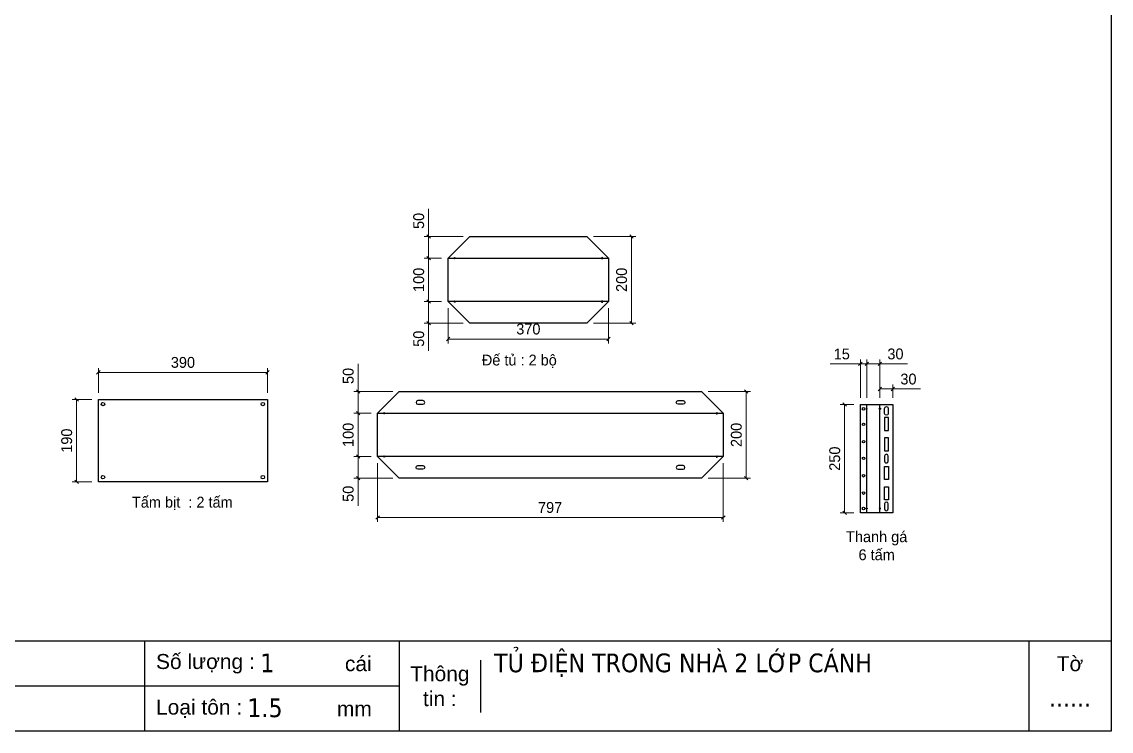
# Model space of a CAD drawing. Header units: millimetres. Extents: x 0 to 5132, y 0 to 3629.
# Drawn here: x 2620 to 5132, y 0 to 1636 of the extents above; entities that cross this region are included whole.
import ezdxf
from ezdxf.enums import TextEntityAlignment as Align

# ---------------------------------------------------------------- set-up
doc = ezdxf.new("R2010")
doc.units = ezdxf.units.MM
doc.layers.add('CNC', color=7, linetype='Continuous')
doc.layers.add('DIM', color=253, linetype='Continuous')
doc.styles.add('Arial', font='arial.ttf')
doc.styles.add('Tahoma (Input Text)', font='tahoma.ttf')
doc.dimstyles.new('Dim-25', dxfattribs={"dimtxt": 25, "dimasz": 8, "dimexe": 10, "dimexo": 15, "dimgap": 10, "dimtad": 1, "dimdec": 0, "dimtxsty": 'Standard', "dimblk": 'OBLIQUE', "dimcen": 10, "dimclrd": 5, "dimclre": 5, "dimclrt": 3, "dimazin": 3, "dimtfac": 1, "dimtdec": 0, "dimtmove": 0, "dimatfit": 3, "dimldrblk": 'OBLIQUE', "dimlwd": 9, "dimlwe": 9})

# ---------------------------------------------------------------- blocks, each defined once
blk = doc.blocks.new('khungtenAsean2')
at = {"color": 7}
for p, q in [((2970, -1980), (0, -1980)), ((1680, -1980), (1680, -2100)), ((2020, -1980), (2020, -2100)), ((2860, -1980), (2860, -2100)), ((2128.3, -2005), (2128.3, -2075)), ((2020, -2040), (0, -2040))]:
    blk.add_line(p, q, dxfattribs=at)
blk.add_lwpolyline([(0, 0), (2970, 0), (2970, -2100), (0, -2100)], close=True, dxfattribs=at)
at = {"color": 2, "char_height": 20, "style": 'Arial'}
for s, insert, width, attachment_point in [('  Số lượng :', (1680, -2010), 917.634, 4), ('cái', (1947.6, -2010), 917.634, 4), ('Tờ', (2915, -2010), 110, 5), ('Thông\\Ptin :', (2074.2, -2040), 108.311, 5), ('  Loại tôn :', (1680, -2070), 917.634, 4), ('mm', (1936.9, -2070), 917.634, 4)]:
    blk.add_mtext(s, dxfattribs=dict(at, insert=insert, width=width, attachment_point=attachment_point))
at = {"color": 1, "style": 'Tahoma (Input Text)', "flags": 8}
for tag, p in [('#01', (137.1, -2021.3)), ('#03', (506.6, -2019.3)), ('#05', (1106.6, -2021.3)), ('#07', (1834.7, -2021.3)), ('#09', (2146.7, -2021.3)), ('#02', (98.5, -2081.3)), ('#04', (486.1, -2081.3)), ('#06', (1065.3, -2081.3)), ('#08', (1817.4, -2081.3)), ('#10', (2146.7, -2081.3))]:
    blk.add_attdef(tag, p, '', height=25, dxfattribs=at)
blk.add_attdef('#11', text='', height=25, dxfattribs=at).set_placement((2915, -2067.3), align=Align.CENTER)
blk = doc.blocks.new('*D38')
at = {"color": 0, "linetype": 'ByBlock', "lineweight": -2}
for p, q in [((2800.9, 831.5), (2792.9, 823.5)), ((3182.9, 823.5), (3190.9, 831.5))]:
    blk.add_line(p, q, dxfattribs=at)
at = {"layer": 'Defpoints', "color": 0, "ltscale": 3, "transparency": 16777216}
for p in [(3186.9, 827.5), (2796.9, 765), (3186.9, 765)]:
    blk.add_point(p, dxfattribs=at)
at = {"layer": 'DIM', "color": 5, "lineweight": 9, "ltscale": 3, "transparency": 16777216}
for p, q in [((2796.9, 780), (2796.9, 837.5)), ((3186.9, 780), (3186.9, 837.5)), ((2796.9, 827.5), (3186.9, 827.5))]:
    blk.add_line(p, q, dxfattribs=at)
at = {"layer": 'DIM', "color": 3, "ltscale": 3, "transparency": 16777216, "insert": (2991.9, 850.3), "char_height": 25, "attachment_point": 5}
blk.add_mtext('390', dxfattribs=at)
blk = doc.blocks.new('_Oblique')
at = {"color": 0, "linetype": 'ByBlock', "lineweight": -2}
blk.add_line((-0.5, -0.5), (0.5, 0.5), dxfattribs=at)
blk = doc.blocks.new('*D39')
at = {"color": 0, "linetype": 'ByBlock', "lineweight": -2}
for p, q in [((2750.8, 761), (2742.8, 769)), ((2742.8, 579), (2750.8, 571))]:
    blk.add_line(p, q, dxfattribs=at)
at = {"layer": 'Defpoints', "color": 0, "ltscale": 3, "transparency": 16777216}
for p in [(2796.9, 765), (2746.8, 575), (2796.9, 575)]:
    blk.add_point(p, dxfattribs=at)
at = {"layer": 'DIM', "color": 5, "lineweight": 9, "ltscale": 3, "transparency": 16777216}
for p, q in [((2781.9, 765), (2736.8, 765)), ((2746.8, 765), (2746.8, 575)), ((2781.9, 575), (2736.8, 575))]:
    blk.add_line(p, q, dxfattribs=at)
at = {"layer": 'DIM', "color": 3, "ltscale": 3, "transparency": 16777216, "insert": (2724, 670), "char_height": 25, "attachment_point": 5, "rotation": 90}
blk.add_mtext('190', dxfattribs=at)
blk = doc.blocks.new('*D40')
at = {"color": 0, "linetype": 'ByBlock', "lineweight": -2}
for p, q in [((4030.2, 1136.8), (4022.2, 1144.8)), ((4022.2, 944.8), (4030.2, 936.8))]:
    blk.add_line(p, q, dxfattribs=at)
at = {"layer": 'Defpoints', "color": 0, "transparency": 16777216}
for p in [(3923.3, 1140.8), (3923.3, 940.8), (4026.2, 940.8)]:
    blk.add_point(p, dxfattribs=at)
at = {"layer": 'DIM', "color": 5, "lineweight": 9, "transparency": 16777216}
for p, q in [((3938.3, 1140.8), (4036.2, 1140.8)), ((4026.2, 1140.8), (4026.2, 940.8)), ((3938.3, 940.8), (4036.2, 940.8))]:
    blk.add_line(p, q, dxfattribs=at)
at = {"layer": 'DIM', "color": 3, "transparency": 16777216, "insert": (4003.4, 1040.8), "char_height": 25, "attachment_point": 5, "rotation": 90}
blk.add_mtext('200', dxfattribs=at)
blk = doc.blocks.new('*D41')
at = {"color": 0, "linetype": 'ByBlock', "lineweight": -2}
for p, q in [((3607.3, 908.4), (3599.3, 900.4)), ((3969.3, 900.4), (3977.3, 908.4))]:
    blk.add_line(p, q, dxfattribs=at)
at = {"layer": 'Defpoints', "color": 0, "transparency": 16777216}
for p in [(3603.3, 990.8), (3973.3, 990.8), (3973.3, 904.4)]:
    blk.add_point(p, dxfattribs=at)
at = {"layer": 'DIM', "color": 5, "lineweight": 9, "transparency": 16777216}
for p, q in [((3603.3, 975.8), (3603.3, 894.4)), ((3973.3, 975.8), (3973.3, 894.4)), ((3603.3, 904.4), (3973.3, 904.4))]:
    blk.add_line(p, q, dxfattribs=at)
at = {"layer": 'DIM', "color": 3, "transparency": 16777216, "insert": (3788.3, 927.2), "char_height": 25, "attachment_point": 5}
blk.add_mtext('370', dxfattribs=at)
blk = doc.blocks.new('*D42')
at = {"color": 0, "linetype": 'ByBlock', "lineweight": -2}
for p, q in [((3562.4, 1086.8), (3554.4, 1094.8)), ((3554.4, 994.8), (3562.4, 986.8))]:
    blk.add_line(p, q, dxfattribs=at)
at = {"layer": 'Defpoints', "color": 0, "transparency": 16777216}
for p in [(3603.3, 1090.8), (3558.4, 990.8), (3603.3, 990.8)]:
    blk.add_point(p, dxfattribs=at)
at = {"layer": 'DIM', "color": 5, "lineweight": 9, "transparency": 16777216}
for p, q in [((3588.3, 1090.8), (3548.4, 1090.8)), ((3558.4, 1090.8), (3558.4, 990.8)), ((3588.3, 990.8), (3548.4, 990.8))]:
    blk.add_line(p, q, dxfattribs=at)
at = {"layer": 'DIM', "color": 3, "transparency": 16777216, "insert": (3535.6, 1040.8), "char_height": 25, "attachment_point": 5, "rotation": 90}
blk.add_mtext('100', dxfattribs=at)
blk = doc.blocks.new('*D43')
at = {"color": 0, "linetype": 'ByBlock', "lineweight": -2}
for p, q in [((3562.4, 1136.8), (3554.4, 1144.8)), ((3554.4, 1094.8), (3562.4, 1086.8))]:
    blk.add_line(p, q, dxfattribs=at)
at = {"layer": 'Defpoints', "color": 0, "transparency": 16777216}
for p in [(3558.4, 1140.8), (3653.3, 1140.8), (3603.3, 1090.8)]:
    blk.add_point(p, dxfattribs=at)
at = {"layer": 'DIM', "color": 5, "lineweight": 9, "transparency": 16777216}
for p, q in [((3558.4, 1140.8), (3558.4, 1204.6)), ((3638.3, 1140.8), (3548.4, 1140.8)), ((3558.4, 1090.8), (3558.4, 1140.8)), ((3588.3, 1090.8), (3548.4, 1090.8))]:
    blk.add_line(p, q, dxfattribs=at)
at = {"layer": 'DIM', "color": 3, "transparency": 16777216, "insert": (3535.6, 1176.7), "char_height": 25, "attachment_point": 5, "rotation": 90}
blk.add_mtext('50', dxfattribs=at)
blk = doc.blocks.new('*D44')
at = {"color": 0, "linetype": 'ByBlock', "lineweight": -2}
for p, q in [((3562.4, 986.8), (3554.4, 994.8)), ((3554.4, 944.8), (3562.4, 936.8))]:
    blk.add_line(p, q, dxfattribs=at)
at = {"layer": 'Defpoints', "color": 0, "transparency": 16777216}
for p in [(3603.3, 990.8), (3558.4, 940.8), (3653.3, 940.8)]:
    blk.add_point(p, dxfattribs=at)
at = {"layer": 'DIM', "color": 5, "lineweight": 9, "transparency": 16777216}
for p, q in [((3588.3, 990.8), (3548.4, 990.8)), ((3558.4, 990.8), (3558.4, 940.8)), ((3638.3, 940.8), (3548.4, 940.8)), ((3558.4, 940.8), (3558.4, 877.1))]:
    blk.add_line(p, q, dxfattribs=at)
at = {"layer": 'DIM', "color": 3, "transparency": 16777216, "insert": (3535.6, 905), "char_height": 25, "attachment_point": 5, "rotation": 90}
blk.add_mtext('50', dxfattribs=at)
blk = doc.blocks.new('*D45')
at = {"color": 0, "linetype": 'ByBlock', "lineweight": -2}
for p, q in [((4294.7, 779.3), (4286.7, 787.3)), ((4286.7, 587.3), (4294.7, 579.3))]:
    blk.add_line(p, q, dxfattribs=at)
at = {"layer": 'Defpoints', "color": 0, "transparency": 16777216}
for p in [(4187.8, 783.3), (4187.8, 583.3), (4290.7, 583.3)]:
    blk.add_point(p, dxfattribs=at)
at = {"layer": 'DIM', "color": 5, "lineweight": 9, "transparency": 16777216}
for p, q in [((4202.8, 783.3), (4300.7, 783.3)), ((4290.7, 783.3), (4290.7, 583.3)), ((4202.8, 583.3), (4300.7, 583.3))]:
    blk.add_line(p, q, dxfattribs=at)
at = {"layer": 'DIM', "color": 3, "transparency": 16777216, "insert": (4267.9, 683.3), "char_height": 25, "attachment_point": 5, "rotation": 90}
blk.add_mtext('200', dxfattribs=at)
blk = doc.blocks.new('*D46')
at = {"color": 0, "linetype": 'ByBlock', "lineweight": -2}
for p, q in [((3444.8, 497), (3436.8, 489)), ((4233.8, 489), (4241.8, 497))]:
    blk.add_line(p, q, dxfattribs=at)
at = {"layer": 'Defpoints', "color": 0, "transparency": 16777216}
for p in [(3440.8, 633.3), (4237.8, 633.3), (4237.8, 493)]:
    blk.add_point(p, dxfattribs=at)
at = {"layer": 'DIM', "color": 5, "lineweight": 9, "transparency": 16777216}
for p, q in [((3440.8, 618.3), (3440.8, 483)), ((4237.8, 618.3), (4237.8, 483)), ((3440.8, 493), (4237.8, 493))]:
    blk.add_line(p, q, dxfattribs=at)
at = {"layer": 'DIM', "color": 3, "transparency": 16777216, "insert": (3838.5, 515.8), "char_height": 25, "attachment_point": 5}
blk.add_mtext('797', dxfattribs=at)
blk = doc.blocks.new('*D47')
at = {"color": 0, "linetype": 'ByBlock', "lineweight": -2}
for p, q in [((3399.9, 729.3), (3391.9, 737.3)), ((3391.9, 637.3), (3399.9, 629.3))]:
    blk.add_line(p, q, dxfattribs=at)
at = {"layer": 'Defpoints', "color": 0, "transparency": 16777216}
for p in [(3440.8, 733.3), (3395.9, 633.3), (3440.8, 633.3)]:
    blk.add_point(p, dxfattribs=at)
at = {"layer": 'DIM', "color": 5, "lineweight": 9, "transparency": 16777216}
for p, q in [((3425.8, 733.3), (3385.9, 733.3)), ((3395.9, 733.3), (3395.9, 633.3)), ((3425.8, 633.3), (3385.9, 633.3))]:
    blk.add_line(p, q, dxfattribs=at)
at = {"layer": 'DIM', "color": 3, "transparency": 16777216, "insert": (3373.1, 683.3), "char_height": 25, "attachment_point": 5, "rotation": 90}
blk.add_mtext('100', dxfattribs=at)
blk = doc.blocks.new('*D48')
at = {"color": 0, "linetype": 'ByBlock', "lineweight": -2}
for p, q in [((3399.9, 779.3), (3391.9, 787.3)), ((3391.9, 737.3), (3399.9, 729.3))]:
    blk.add_line(p, q, dxfattribs=at)
at = {"layer": 'Defpoints', "color": 0, "transparency": 16777216}
for p in [(3395.9, 783.3), (3490.8, 783.3), (3440.8, 733.3)]:
    blk.add_point(p, dxfattribs=at)
at = {"layer": 'DIM', "color": 5, "lineweight": 9, "transparency": 16777216}
for p, q in [((3395.9, 783.3), (3395.9, 847)), ((3475.8, 783.3), (3385.9, 783.3)), ((3395.9, 733.3), (3395.9, 783.3)), ((3425.8, 733.3), (3385.9, 733.3))]:
    blk.add_line(p, q, dxfattribs=at)
at = {"layer": 'DIM', "color": 3, "transparency": 16777216, "insert": (3373.1, 819.2), "char_height": 25, "attachment_point": 5, "rotation": 90}
blk.add_mtext('50', dxfattribs=at)
blk = doc.blocks.new('*D49')
at = {"color": 0, "linetype": 'ByBlock', "lineweight": -2}
for p, q in [((3399.9, 629.3), (3391.9, 637.3)), ((3391.9, 587.3), (3399.9, 579.3))]:
    blk.add_line(p, q, dxfattribs=at)
at = {"layer": 'Defpoints', "color": 0, "transparency": 16777216}
for p in [(3440.8, 633.3), (3395.9, 583.3), (3490.8, 583.3)]:
    blk.add_point(p, dxfattribs=at)
at = {"layer": 'DIM', "color": 5, "lineweight": 9, "transparency": 16777216}
for p, q in [((3425.8, 633.3), (3385.9, 633.3)), ((3395.9, 633.3), (3395.9, 583.3)), ((3475.8, 583.3), (3385.9, 583.3)), ((3395.9, 583.3), (3395.9, 519.6))]:
    blk.add_line(p, q, dxfattribs=at)
at = {"layer": 'DIM', "color": 3, "transparency": 16777216, "insert": (3373.1, 547.5), "char_height": 25, "attachment_point": 5, "rotation": 90}
blk.add_mtext('50', dxfattribs=at)
blk = doc.blocks.new('ovan8.5x20')
at = {"layer": 'CNC', "color": 2, "lineweight": -3}
for p, q in [((5.7, 4.2), (-5.8, 4.2)), ((-5.8, -4.2), (5.7, -4.2))]:
    blk.add_line(p, q, dxfattribs=at)
for centre, start, end in [((-5.8, 0), 90, 270), ((5.7, 0), 270, 90)]:
    blk.add_arc(centre, 4.25, start, end, dxfattribs=at)
blk = doc.blocks.new('f3daunguoc')
at = {"layer": 'CNC', "color": 2, "lineweight": -3}
blk.add_circle((0, 0), 1.5, dxfattribs=at)
blk = doc.blocks.new('f2dauxuoi')
at = {"layer": 'CNC', "color": 2, "lineweight": -3}
blk.add_circle((0, 0), 1, dxfattribs=at)
blk = doc.blocks.new('*D69')
at = {"color": 0, "linetype": 'ByBlock', "lineweight": -2}
for p, q in [((4602.8, 793.2), (4594.8, 785.2)), ((4624.8, 785.2), (4632.8, 793.2))]:
    blk.add_line(p, q, dxfattribs=at)
at = {"layer": 'Defpoints', "color": 0, "ltscale": 3, "transparency": 16777216}
for p in [(4628.8, 789.2), (4598.8, 753.5), (4628.8, 753.5)]:
    blk.add_point(p, dxfattribs=at)
at = {"layer": 'DIM', "color": 5, "lineweight": 9, "ltscale": 3, "transparency": 16777216}
for p, q in [((4598.8, 768.5), (4598.8, 799.2)), ((4598.8, 789.2), (4628.8, 789.2)), ((4628.8, 768.5), (4628.8, 799.2)), ((4628.8, 789.2), (4692.5, 789.2))]:
    blk.add_line(p, q, dxfattribs=at)
at = {"layer": 'DIM', "color": 3, "ltscale": 3, "transparency": 16777216, "insert": (4664.7, 811.9), "char_height": 25, "attachment_point": 5}
blk.add_mtext('30', dxfattribs=at)
blk = doc.blocks.new('*D70')
at = {"color": 0, "linetype": 'ByBlock', "lineweight": -2}
for p, q in [((4572.8, 851), (4564.8, 843)), ((4594.8, 843), (4602.8, 851))]:
    blk.add_line(p, q, dxfattribs=at)
at = {"layer": 'Defpoints', "color": 0, "ltscale": 3, "transparency": 16777216}
for p in [(4568.8, 847), (4568.8, 753.5), (4598.8, 753.5)]:
    blk.add_point(p, dxfattribs=at)
at = {"layer": 'DIM', "color": 5, "lineweight": 9, "ltscale": 3, "transparency": 16777216}
for p, q in [((4568.8, 768.5), (4568.8, 857)), ((4598.8, 768.5), (4598.8, 857)), ((4568.8, 847), (4598.8, 847)), ((4598.8, 847), (4662.5, 847))]:
    blk.add_line(p, q, dxfattribs=at)
at = {"layer": 'DIM', "color": 3, "ltscale": 3, "transparency": 16777216, "insert": (4634.7, 869.8), "char_height": 25, "attachment_point": 5}
blk.add_mtext('30', dxfattribs=at)
blk = doc.blocks.new('*D71')
at = {"color": 0, "linetype": 'ByBlock', "lineweight": -2}
for p, q in [((4549.8, 843), (4557.8, 851)), ((4572.8, 851), (4564.8, 843))]:
    blk.add_line(p, q, dxfattribs=at)
at = {"layer": 'Defpoints', "color": 0, "ltscale": 3, "transparency": 16777216}
for p in [(4553.8, 847), (4553.8, 753.5), (4568.8, 753.5)]:
    blk.add_point(p, dxfattribs=at)
at = {"layer": 'DIM', "color": 5, "lineweight": 9, "ltscale": 3, "transparency": 16777216}
for p, q in [((4553.8, 768.5), (4553.8, 857)), ((4568.8, 768.5), (4568.8, 857)), ((4553.8, 847), (4484.2, 847)), ((4568.8, 847), (4553.8, 847)), ((4568.8, 847), (4576.8, 847))]:
    blk.add_line(p, q, dxfattribs=at)
at = {"layer": 'DIM', "color": 3, "ltscale": 3, "transparency": 16777216, "insert": (4511, 869.8), "char_height": 25, "attachment_point": 5}
blk.add_mtext('15', dxfattribs=at)
blk = doc.blocks.new('*D74')
at = {"color": 0, "linetype": 'ByBlock', "lineweight": -2}
for p, q in [((4521.5, 749.5), (4513.5, 757.5)), ((4513.5, 507.5), (4521.5, 499.5))]:
    blk.add_line(p, q, dxfattribs=at)
at = {"layer": 'Defpoints', "color": 0, "ltscale": 3, "transparency": 16777216}
for p in [(4553.8, 753.5), (4517.5, 503.5), (4553.8, 503.5)]:
    blk.add_point(p, dxfattribs=at)
at = {"layer": 'DIM', "color": 5, "lineweight": 9, "ltscale": 3, "transparency": 16777216}
for p, q in [((4538.8, 753.5), (4507.5, 753.5)), ((4517.5, 753.5), (4517.5, 503.5)), ((4538.8, 503.5), (4507.5, 503.5))]:
    blk.add_line(p, q, dxfattribs=at)
at = {"layer": 'DIM', "color": 3, "ltscale": 3, "transparency": 16777216, "insert": (4494.8, 628.5), "char_height": 25, "attachment_point": 5, "rotation": 90}
blk.add_mtext('250', dxfattribs=at)

msp = doc.modelspace()

# ---------------------------------------------------------------- linework, layer by layer
at = {"color": 7}
for p, q in [((3603.3, 1090.8), (3653.3, 1140.8)), ((3653.3, 1140.8), (3923.3, 1140.8)), ((3923.3, 1140.8), (3973.3, 1090.8)), ((3603.3, 1090.8), (3973.3, 1090.8)), ((3603.3, 990.8), (3603.3, 1090.8)), ((3973.3, 1090.8), (3973.3, 990.8)), ((3973.3, 990.8), (3603.3, 990.8)), ((3603.3, 990.8), (3653.3, 940.8)), ((3973.3, 990.8), (3923.3, 940.8)), ((3923.3, 940.8), (3653.3, 940.8)), ((3440.8, 733.3), (3490.8, 783.3)), ((3490.8, 783.3), (4187.8, 783.3)), ((4187.8, 783.3), (4237.8, 733.3)), ((3440.8, 733.3), (4237.8, 733.3)), ((3440.8, 633.3), (3440.8, 733.3)), ((4237.8, 733.3), (4237.8, 633.3)), ((4553.8, 753.5), (4628.8, 753.5)), ((4553.8, 503.5), (4553.8, 753.5)), ((4568.8, 503.5), (4568.8, 753.5)), ((4598.8, 503.5), (4598.8, 753.5)), ((4628.8, 753.5), (4628.8, 503.5)), ((4237.8, 633.3), (3440.8, 633.3)), ((3440.8, 633.3), (3490.8, 583.3)), ((4237.8, 633.3), (4187.8, 583.3)), ((4187.8, 583.3), (3490.8, 583.3)), ((4628.8, 503.5), (4553.8, 503.5))]:
    msp.add_line(p, q, dxfattribs=at)
msp.add_lwpolyline([(2796.9, 765), (3186.9, 765), (3186.9, 575), (2796.9, 575)], close=True, dxfattribs=at)
at = {"color": 2}
for points in [[(4609.3, 693.7), (4618.3, 693.7), (4618.3, 723.7), (4609.3, 723.7)], [(4609.3, 646.2), (4618.3, 646.2), (4618.3, 676.2), (4609.3, 676.2)], [(4609.3, 610.7), (4618.3, 610.7), (4618.3, 580.7), (4609.3, 580.7)], [(4609.3, 563.2), (4618.3, 563.2), (4618.3, 533.2), (4609.3, 533.2)]]:
    msp.add_lwpolyline(points, close=True, dxfattribs=at)
at = {"color": 7}
for centre in [(2807.6, 754.3), (3176.1, 754.3), (2807.6, 585.8), (3176.1, 585.8)]:
    msp.add_circle(centre, 4, dxfattribs=at)
at = {"color": 2}
for centre in [(4561.3, 743.5), (4561.3, 707.7), (4561.3, 667.7), (4561.3, 629.2), (4561.3, 589.2), (4561.3, 549.2), (4561.3, 513.5)]:
    msp.add_circle(centre, 3, dxfattribs=at)

# ---------------------------------------------------------------- block references
ref = msp.add_blockref('khungtenAsean2', (0, 3628.8), dxfattribs=dict(xscale=1.728000000002793, yscale=1.728000000002793, zscale=1.728000000002793))
ref.add_attrib('#11', '......', dxfattribs={"color": 1, "height": 43.2, "style": 'Tahoma (Input Text)'}).set_placement((5037.1, 56.4), align=Align.CENTER)
ref.add_attrib('#09', 'TỦ ĐIỆN TRONG NHÀ 2 LỚP CÁNH', (3709.5, 136), dxfattribs={"color": 1, "height": 43.2, "style": 'Tahoma (Input Text)'})
ref.add_attrib('#08', '1.5', (3140.5, 32.4), dxfattribs={"color": 1, "height": 43.2, "style": 'Tahoma (Input Text)'})
ref.add_attrib('#07', '1', (3170.3, 136), dxfattribs={"color": 1, "height": 43.2, "style": 'Tahoma (Input Text)'})
at = {"lineweight": -3}
for name, p, rotation in [('f3daunguoc', (3618.3, 1090.8), 270), ('f3daunguoc', (3618.3, 990.8), 270), ('f3daunguoc', (3455.8, 733.3), 270), ('f3daunguoc', (4598.8, 743.5), 270), ('f3daunguoc', (4598.8, 743.5), 270), ('f3daunguoc', (3455.8, 633.3), 270), ('f2dauxuoi', (4568.8, 513.5), 180)]:
    msp.add_blockref(name, p, dxfattribs=dict(at, rotation=rotation))
at = {"lineweight": -3, "xscale": -1}
for p, rotation in [((3958.3, 1090.8), 90), ((3958.3, 990.8), 90), ((4222.8, 733.3), 90), ((4222.8, 633.3), 90), ((4598.8, 513.5), 270)]:
    msp.add_blockref('f3daunguoc', p, dxfattribs=dict(at, rotation=rotation))
msp.add_blockref('f2dauxuoi', (4568.8, 743.5), dxfattribs=at)
at = {"layer": 'CNC', "lineweight": -3}
for p, rotation in [((3539.3, 758.3), 180), ((4613.8, 628.5), 270), ((4613.8, 518.5), 270)]:
    msp.add_blockref('ovan8.5x20', p, dxfattribs=dict(at, rotation=rotation))
at = {"layer": 'CNC', "lineweight": -3, "xscale": -1}
for p, rotation in [((4139.3, 758.3), 180), ((4613.8, 738.5), 270)]:
    msp.add_blockref('ovan8.5x20', p, dxfattribs=dict(at, rotation=rotation))
msp.add_blockref('ovan8.5x20', (3539.3, 608.3), dxfattribs=at)
at = {"layer": 'CNC', "lineweight": -3}
msp.add_blockref('ovan8.5x20', (4139.3, 608.3), dxfattribs=at)

# ---------------------------------------------------------------- texts
at = {"color": 2, "char_height": 25, "width": 785, "attachment_point": 5}
for s, insert in [('Đế tủ : 2 bộ', (3767.5, 853.1)), ('Tấm bịt  : 2 tấm', (2990.5, 525.4)), ('Thanh gá\\P6 tấm', (4591.4, 427.5))]:
    msp.add_mtext(s, dxfattribs=dict(at, insert=insert))

# ---------------------------------------------------------------- dimensions: what is measured, and where the dimension line sits
at = {"layer": 'DIM', "color": 7}
for base, p1, p2, picture, middle in [((3558.4, 1140.8), (3603.3, 1090.8), (3653.3, 1140.8), '*D43', (3535.6, 1176.7)), ((4026.2, 940.8), (3923.3, 1140.8), (3923.3, 940.8), '*D40', (4003.4, 1040.8)), ((3558.4, 990.8), (3603.3, 1090.8), (3603.3, 990.8), '*D42', (3535.6, 1040.8)), ((3558.4, 940.8), (3603.3, 990.8), (3653.3, 940.8), '*D44', (3535.6, 905)), ((3395.9, 783.3), (3440.8, 733.3), (3490.8, 783.3), '*D48', (3373.1, 819.2)), ((4290.7, 583.3), (4187.8, 783.3), (4187.8, 583.3), '*D45', (4267.9, 683.3)), ((3395.9, 633.3), (3440.8, 733.3), (3440.8, 633.3), '*D47', (3373.1, 683.3)), ((3395.9, 583.3), (3440.8, 633.3), (3490.8, 583.3), '*D49', (3373.1, 547.5))]:
    dim = msp.add_linear_dim(base=base, p1=p1, p2=p2, angle=90, dimstyle='Dim-25', dxfattribs=at)
    dim.commit()
    dim.dimension.update_dxf_attribs({"geometry": picture, "text_midpoint": middle})
dim = msp.add_linear_dim(base=(3973.3, 904.4), p1=(3603.3, 990.8), p2=(3973.3, 990.8), dimstyle='Dim-25', dxfattribs=at)
dim.commit()
dim.dimension.update_dxf_attribs({"geometry": '*D41', "text_midpoint": (3788.3, 927.2)})
at = {"layer": 'DIM', "color": 7, "ltscale": 3}
for base, p1, p2, picture, middle in [((4553.8, 847), (4568.8, 753.5), (4553.8, 753.5), '*D71', (4511, 869.8)), ((3186.9, 827.5), (2796.9, 765), (3186.9, 765), '*D38', (2991.9, 850.3)), ((4628.8, 789.2), (4598.8, 753.5), (4628.8, 753.5), '*D69', (4664.7, 811.9))]:
    dim = msp.add_linear_dim(base=base, p1=p1, p2=p2, dimstyle='Dim-25', dxfattribs=at)
    dim.commit()
    dim.dimension.update_dxf_attribs({"geometry": picture, "text_midpoint": middle})
dim = msp.add_linear_dim(base=(4568.8, 847), p1=(4598.8, 753.5), p2=(4568.8, 753.5), dimstyle='Dim-25', dxfattribs=at)
dim.commit()
dim.dimension.update_dxf_attribs({"geometry": '*D70', "text_midpoint": (4634.7, 847), "dimtype": 160})
for base, p1, p2, picture, middle in [((2746.8, 575), (2796.9, 765), (2796.9, 575), '*D39', (2724, 670)), ((4517.5, 503.5), (4553.8, 753.5), (4553.8, 503.5), '*D74', (4494.8, 628.5))]:
    dim = msp.add_linear_dim(base=base, p1=p1, p2=p2, angle=90, dimstyle='Dim-25', dxfattribs=at)
    dim.commit()
    dim.dimension.update_dxf_attribs({"geometry": picture, "text_midpoint": middle})
at = {"layer": 'DIM', "color": 7}
dim = msp.add_linear_dim(base=(4237.8, 493), p1=(3440.8, 633.3), p2=(4237.8, 633.3), dimstyle='Dim-25', dxfattribs=at)
dim.commit()
dim.dimension.update_dxf_attribs({"geometry": '*D46', "text_midpoint": (3838.5, 493), "dimtype": 160})

doc.saveas('drawing.dxf')
